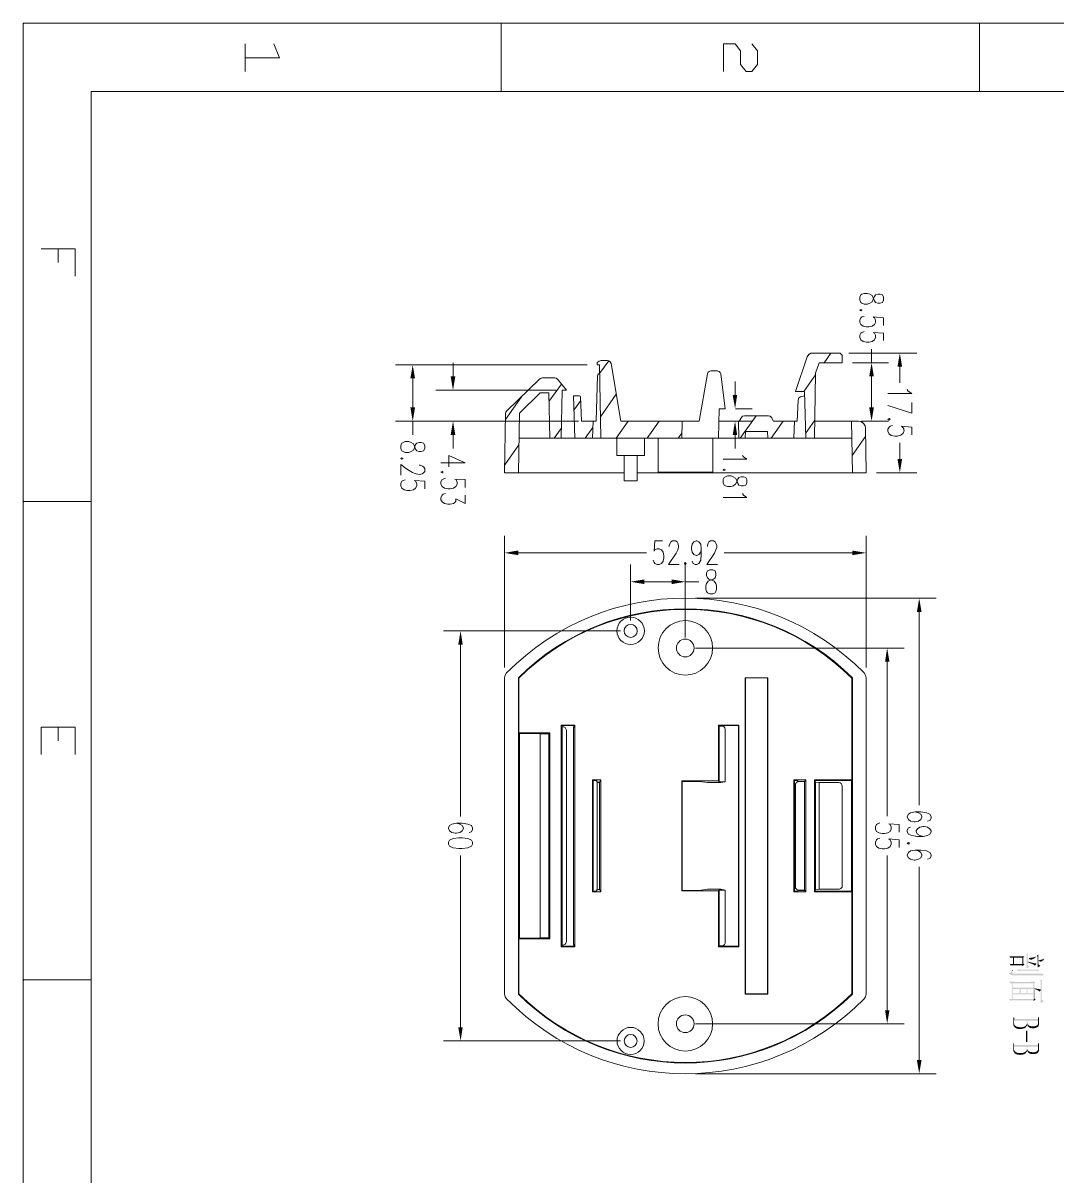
# Model space of a CAD drawing. Header units: millimetres. Extents: x 0 to 204, y 0 to 288.
# Drawn here: x 0 to 103.8, y 172.2 to 288 of the extents above; entities that cross this region are included whole.
import ezdxf

# ---------------------------------------------------------------- set-up
doc = ezdxf.new("R2010")
doc.units = ezdxf.units.MM

msp = doc.modelspace()

# ---------------------------------------------------------------- hatches: boundary and pattern name
h = msp.add_hatch(color=0)
h.dxf.hatch_style = 2
h.paths.add_polyline_path([(0, 287.951333), (0.105833, 287.951333), (0.105833, 287.930167), (0.084667, 287.8455), (0, 287.824333)])
h = msp.add_hatch(color=0)
h.dxf.hatch_style = 2
h.paths.add_polyline_path([(88.2015, 253.470833), (87.735833, 253.470833), (87.968667, 254.846667)])
h = msp.add_hatch(color=0)
h.dxf.hatch_style = 2
h.paths.add_polyline_path([(39.327667, 252.306667), (38.862, 252.306667), (39.094833, 253.661333)])
h = msp.add_hatch(color=0)
h.dxf.hatch_style = 2
h.paths.add_polyline_path([(85.365167, 252.497167), (84.8995, 252.497167), (85.132333, 253.873)])
h = msp.add_hatch(color=0)
h.dxf.hatch_style = 2
h.paths.add_polyline_path([(43.3705, 252.497167), (42.904833, 252.497167), (43.137667, 251.121333)])
h = msp.add_hatch(color=0)
h.dxf.hatch_style = 2
h.paths.add_polyline_path([(71.649167, 250.6345), (71.204667, 250.6345), (71.4375, 249.258667)])
h = msp.add_hatch(color=0)
h.dxf.hatch_style = 2
h.paths.add_polyline_path([(39.327667, 249.385667), (38.862, 249.385667), (39.094833, 248.009833)])
h = msp.add_hatch(color=0)
h.dxf.hatch_style = 2
h.paths.add_polyline_path([(85.365167, 249.385667), (84.8995, 249.385667), (85.132333, 248.009833)])
h = msp.add_hatch(color=0)
h.dxf.hatch_style = 2
h.paths.add_polyline_path([(43.3705, 246.634), (42.904833, 246.634), (43.137667, 248.009833)])
h = msp.add_hatch(color=0)
h.dxf.hatch_style = 2
h.paths.add_polyline_path([(71.649167, 246.634), (71.204667, 246.634), (71.4375, 248.009833)])
h = msp.add_hatch(color=0)
h.dxf.hatch_style = 2
h.paths.add_polyline_path([(88.2015, 244.221), (87.735833, 244.221), (87.968667, 242.845167)])
h = msp.add_hatch(color=0)
h.dxf.hatch_style = 2
h.paths.add_polyline_path([(0, 240.051167), (0.084667, 240.03), (0.105833, 239.945333), (0.084667, 239.860667), (0, 239.8395)])
h = msp.add_hatch(color=0)
h.dxf.hatch_style = 2
h.paths.add_polyline_path([(49.678167, 235.034667), (49.678167, 234.569), (48.302333, 234.801833)])
h = msp.add_hatch(color=0)
h.dxf.hatch_style = 2
h.paths.add_polyline_path([(83.206167, 235.034667), (83.206167, 234.569), (84.582, 234.801833)])
h = msp.add_hatch(color=0)
h.dxf.hatch_style = 2
h.paths.add_polyline_path([(62.335833, 232.134833), (62.335833, 231.669167), (60.96, 231.902)])
h = msp.add_hatch(color=0)
h.dxf.hatch_style = 2
h.paths.add_polyline_path([(65.0875, 232.134833), (65.0875, 231.669167), (66.442167, 231.902)])
h = msp.add_hatch(color=0)
h.dxf.hatch_style = 2
h.paths.add_polyline_path([(90.148833, 228.875167), (89.683167, 228.875167), (89.916, 230.251)])
h = msp.add_hatch(color=0)
h.dxf.hatch_style = 2
h.paths.add_polyline_path([(44.111333, 225.594333), (43.666833, 225.594333), (43.899667, 226.970167)])
h = msp.add_hatch(color=0)
h.dxf.hatch_style = 2
h.paths.add_polyline_path([(86.9315, 223.879833), (86.487, 223.879833), (86.698667, 225.255667)])
h = msp.add_hatch(color=0)
h.dxf.hatch_style = 2
h.paths.add_polyline_path([(100.986167, 193.294), (100.795667, 193.421), (100.795667, 194.606333), (100.668667, 194.521667), (100.668667, 194.479333), (100.689833, 194.437), (100.711, 194.3735), (100.711, 193.1035)])
h = msp.add_hatch(color=0)
h.dxf.hatch_style = 2
h.paths.add_polyline_path([(102.065667, 193.378667), (101.875167, 193.526833), (101.875167, 194.5005), (101.727, 194.415833), (101.748167, 194.3735), (101.769333, 194.31), (101.769333, 194.267667), (101.7905, 194.204167), (101.7905, 193.188167)])
h = msp.add_hatch(color=0)
h.dxf.hatch_style = 2
h.paths.add_polyline_path([(99.398667, 194.331167), (98.975333, 194.331167), (99.038833, 194.183), (99.335167, 194.183), (99.335167, 193.569167)])
h = msp.add_hatch(color=0)
h.dxf.hatch_style = 2
h.paths.add_polyline_path([(100.287667, 194.331167), (100.156965, 194.330877), (100.045126, 194.327396), (99.945517, 194.322361), (99.851501, 194.317408), (99.756443, 194.314175), (99.653708, 194.314299), (99.536661, 194.319418), (99.398667, 194.331167), (99.335167, 193.569167), (98.9965, 193.569167), (99.081167, 193.421), (99.398667, 193.421), (99.419833, 194.183), (100.2665, 194.183), (100.2665, 193.569167)])
h = msp.add_hatch(color=0)
h.dxf.hatch_style = 2
h.paths.add_polyline_path([(100.499333, 193.526833), (100.351167, 193.590333), (100.351167, 194.331167), (100.287667, 194.331167), (100.2665, 193.569167), (99.419833, 193.569167), (99.419833, 194.183), (99.398667, 193.421), (100.203, 193.421), (100.308833, 193.3575)])
h = msp.add_hatch(color=0)
h.dxf.hatch_style = 2
h.paths.add_polyline_path([(100.499333, 194.331167), (100.351167, 194.331167), (100.351167, 194.183)])
h = msp.add_hatch(color=0)
h.dxf.hatch_style = 2
h.paths.add_polyline_path([(101.727, 193.590333), (101.491091, 193.624398), (101.258158, 193.675265), (101.026813, 193.736582), (100.795667, 193.802), (100.795667, 193.7385), (100.881309, 193.705063), (100.949522, 193.675265), (101.01489, 193.645334), (101.092, 193.6115), (101.176667, 193.590333), (101.240167, 193.569167), (101.303667, 193.526833), (101.367167, 193.505667), (101.451833, 193.463333), (101.515333, 193.378667)])
h = msp.add_hatch(color=0)
h.dxf.hatch_style = 2
h.paths.add_polyline_path([(101.642333, 194.267667), (101.621167, 194.288833), (101.525404, 194.251808), (101.409368, 194.225466), (101.293398, 194.204349), (101.197833, 194.183), (101.134333, 194.183), (101.070833, 194.161833), (100.986167, 194.161833), (100.922667, 194.140667), (100.9015, 194.1195), (100.9015, 194.077167), (100.922667, 194.077167), (100.965, 194.034833), (101.0285, 194.013667), (101.113167, 193.9925), (101.197833, 193.9925), (101.240167, 194.013667), (101.303667, 194.034833), (101.367167, 194.077167), (101.430667, 194.098333), (101.494167, 194.140667), (101.557667, 194.204167)])
h = msp.add_hatch(color=0)
h.dxf.hatch_style = 2
h.paths.add_polyline_path([(102.467833, 194.056), (102.4255, 194.077167), (102.362, 194.056), (102.2985, 194.034833), (102.235, 193.9925), (102.150333, 193.971333), (102.086833, 193.971333), (101.959833, 193.929), (101.9175, 193.907833), (101.896333, 193.886667), (101.938667, 193.844333), (102.065667, 193.802), (102.1715, 193.802), (102.256167, 193.844333), (102.2985, 193.886667), (102.362, 193.929), (102.404333, 193.9925)])
h = msp.add_hatch(color=0)
h.dxf.hatch_style = 2
h.paths.add_polyline_path([(102.404333, 192.574333), (101.875167, 192.574333), (99.398667, 192.574333), (99.335167, 192.5955), (99.292833, 192.616667), (99.271667, 192.659), (99.229333, 192.955333), (99.229333, 192.934167), (99.187, 192.870667), (99.165833, 192.807167), (99.144667, 192.764833), (99.095735, 192.714381), (99.044786, 192.672361), (98.985569, 192.644828), (98.911833, 192.637833), (98.933, 192.616667), (98.954167, 192.574333), (98.9965, 192.532), (99.038833, 192.489667), (99.102333, 192.4685), (99.165833, 192.447333), (99.229333, 192.447333), (99.292833, 192.426167), (102.150333, 192.426167), (102.256167, 192.3415)])
h = msp.add_hatch(color=0)
h.dxf.hatch_style = 2
h.paths.add_polyline_path([(99.292833, 192.955333), (99.229333, 192.955333), (99.271667, 192.659), (99.271667, 192.828333), (99.292833, 192.891833)])
h = msp.add_hatch(color=0)
h.dxf.hatch_style = 2
h.paths.add_polyline_path([(101.938667, 192.997667), (99.737333, 192.997667), (99.822, 192.8495), (100.0125, 192.8495), (100.076, 192.870667), (101.684667, 192.870667), (101.7905, 192.786)])
h = msp.add_hatch(color=0)
h.dxf.hatch_style = 2
h.paths.add_polyline_path([(0, 192.066333), (0.084667, 192.045167), (0.105833, 191.9605), (0.084667, 191.875833), (0, 191.854667)])
h = msp.add_hatch(color=0)
h.dxf.hatch_style = 2
h.paths.add_polyline_path([(99.2505, 191.77), (98.933, 191.77), (99.038833, 191.621833), (99.2505, 191.621833), (99.2505, 190.0555)])
h = msp.add_hatch(color=0)
h.dxf.hatch_style = 2
h.paths.add_polyline_path([(101.578833, 191.77), (101.4095, 191.77), (101.367167, 190.0555), (99.335167, 190.0555), (99.335167, 191.050333), (99.314, 191.77), (99.2505, 191.77), (99.2505, 190.0555), (98.933, 190.0555), (99.038833, 189.886167), (99.534662, 189.90601), (100.033667, 189.907333), (100.689833, 189.907333), (101.303667, 189.907333), (101.4095, 189.843833), (101.451833, 191.050333), (101.451833, 191.621833)])
h = msp.add_hatch(color=0)
h.dxf.hatch_style = 2
h.paths.add_polyline_path([(101.4095, 191.77), (100.879473, 191.758788), (100.363867, 191.750156), (99.847202, 191.751446), (99.314, 191.77), (99.335167, 191.050333), (99.335167, 191.621833), (101.367167, 191.621833), (101.367167, 190.0555)])
h = msp.add_hatch(color=0)
h.dxf.hatch_style = 2
h.paths.add_polyline_path([(101.367167, 191.177333), (99.335167, 191.177333), (99.335167, 191.621833), (99.335167, 191.050333), (99.991333, 191.050333), (99.991333, 190.627), (100.097167, 191.050333), (100.689833, 191.050333), (100.689833, 190.627), (100.7745, 191.050333), (101.367167, 191.050333), (101.367167, 190.627)])
h = msp.add_hatch(color=0)
h.dxf.hatch_style = 2
h.paths.add_polyline_path([(101.367167, 190.5), (101.367167, 191.177333), (101.367167, 190.627), (100.7745, 190.627), (100.7745, 191.050333), (100.689833, 190.627), (100.097167, 190.627), (100.097167, 191.050333), (99.991333, 190.627), (99.335167, 190.627), (99.335167, 190.5)])
h = msp.add_hatch(color=0)
h.dxf.hatch_style = 2
h.paths.add_polyline_path([(101.6, 189.992), (101.451833, 190.076667), (101.451833, 191.050333), (101.4095, 189.843833)])
h = msp.add_hatch(color=0)
h.dxf.hatch_style = 2
h.paths.add_polyline_path([(102.108, 190.902167), (102.108, 191.008), (101.779917, 191.054434), (101.451833, 191.113833), (101.451833, 191.621833), (101.451833, 191.050333), (101.580586, 191.017839), (101.700277, 190.962624), (101.817454, 190.903638), (101.938667, 190.859833), (101.981, 190.754)])
h = msp.add_hatch(color=0)
h.dxf.hatch_style = 2
h.paths.add_polyline_path([(102.4255, 189.822667), (102.192667, 189.992), (102.192667, 192.002833), (102.0445, 191.918167), (102.065667, 191.918167), (102.065667, 191.875833), (102.086833, 191.812333), (102.086833, 191.77), (102.108, 191.7065), (102.108, 189.632167)])
h = msp.add_hatch(color=0)
h.dxf.hatch_style = 2
h.paths.add_polyline_path([(86.9315, 188.9125), (86.487, 188.9125), (86.698667, 187.557833)])
h = msp.add_hatch(color=0)
h.dxf.hatch_style = 2
h.paths.add_polyline_path([(100.732167, 187.367333), (100.689833, 187.621333), (100.688372, 187.532885), (100.667743, 187.456789), (100.630166, 187.392359), (100.577865, 187.338907), (100.51306, 187.295747), (100.437973, 187.262192), (100.354825, 187.237556), (100.265839, 187.221151), (100.173235, 187.212291), (100.079235, 187.210289), (99.986061, 187.214458), (99.895935, 187.224111), (99.811077, 187.238562), (99.73371, 187.257124), (99.666055, 187.27911), (99.610333, 187.303833), (99.610333, 187.325), (99.546833, 187.346167), (99.5045, 187.3885), (99.462167, 187.473167), (99.446744, 187.530829), (99.438867, 187.610816), (99.436587, 187.706579), (99.437957, 187.811569), (99.441031, 187.919238), (99.443861, 188.023037), (99.4445, 188.116418), (99.441, 188.192833), (99.356333, 188.192833), (99.364421, 188.086642), (99.36671, 187.985497), (99.364968, 187.88931), (99.360964, 187.797992), (99.356463, 187.711456), (99.353233, 187.629612), (99.353042, 187.552372), (99.357656, 187.479649), (99.368844, 187.411353), (99.388373, 187.347397), (99.418009, 187.287691), (99.459521, 187.232148), (99.514675, 187.180679), (99.585239, 187.133196), (99.672981, 187.08961), (99.779667, 187.049833), (99.864333, 187.028667), (100.181833, 187.028667), (100.308833, 187.071), (100.3935, 187.092167), (100.457, 187.113333), (100.478167, 187.113333), (100.5205, 187.155667), (100.584, 187.176833), (100.626333, 187.219167), (100.6475, 187.2615), (100.689833, 187.303833)])
h = msp.add_hatch(color=0)
h.dxf.hatch_style = 2
h.paths.add_polyline_path([(101.832833, 188.129333), (101.832833, 188.087), (101.811667, 188.044667), (101.7905, 188.0235), (99.525667, 188.0235), (99.462167, 188.044667), (99.462167, 188.065833), (99.441, 188.108167), (99.441, 187.7695), (99.441, 187.790667), (99.462167, 187.833), (99.483333, 187.854167), (100.689833, 187.854167), (100.689833, 187.621333), (100.732167, 187.367333), (100.753333, 187.430833), (100.7745, 187.854167), (101.748167, 187.854167), (101.811667, 187.833), (101.832833, 187.811833), (101.832833, 187.6425)])
h = msp.add_hatch(color=0)
h.dxf.hatch_style = 2
h.paths.add_polyline_path([(101.938667, 187.600167), (101.938667, 188.192833), (101.832833, 188.192833), (101.832833, 187.5155), (101.811667, 187.473167), (101.769333, 187.430833), (101.681161, 187.358172), (101.573277, 187.321825), (101.457588, 187.30294), (101.346, 187.282667), (101.20877, 187.30226), (101.086295, 187.326571), (100.980596, 187.360646), (100.893695, 187.409534), (100.827613, 187.478283), (100.784372, 187.571939), (100.765994, 187.695551), (100.7745, 187.854167), (100.753333, 187.430833), (100.838, 187.303833), (100.859167, 187.2615), (100.9015, 187.219167), (100.943833, 187.198), (101.01926, 187.166407), (101.078407, 187.143496), (101.126954, 187.127927), (101.170581, 187.11836), (101.214969, 187.113457), (101.265798, 187.111878), (101.328748, 187.112283), (101.4095, 187.113333), (101.494167, 187.113333), (101.557667, 187.1345), (101.642333, 187.155667), (101.684667, 187.176833), (101.748167, 187.198), (101.7905, 187.240333), (101.811667, 187.240333), (101.854, 187.282667), (101.9175, 187.409667), (101.9175, 187.473167), (101.938667, 187.536667)])
h = msp.add_hatch(color=0)
h.dxf.hatch_style = 2
h.paths.add_polyline_path([(44.111333, 187.198), (43.666833, 187.198), (43.899667, 185.843333)])
h = msp.add_hatch(color=0)
h.dxf.hatch_style = 2
h.paths.add_polyline_path([(100.626333, 185.7375), (100.75334, 185.7375), (100.75334, 186.859333), (100.626333, 186.859333)])
h = msp.add_hatch(color=0)
h.dxf.hatch_style = 2
h.paths.add_polyline_path([(100.732167, 184.763833), (100.689833, 185.039), (100.686572, 184.914141), (100.643234, 184.815493), (100.568228, 184.740228), (100.469965, 184.685517), (100.356851, 184.648533), (100.237297, 184.626448), (100.11971, 184.616436), (100.0125, 184.615667), (99.868451, 184.627259), (99.757574, 184.644109), (99.657743, 184.68378), (99.546833, 184.763833), (99.5045, 184.785), (99.483333, 184.827333), (99.462167, 184.890833), (99.441, 184.933167), (99.441, 185.6105), (99.356333, 185.6105), (99.356333, 184.8485), (99.3775, 184.785), (99.419833, 184.700333), (99.462167, 184.658), (99.513165, 184.587505), (99.598162, 184.533514), (99.694537, 184.49414), (99.779667, 184.4675), (100.044382, 184.435221), (100.308833, 184.4675), (100.3935, 184.488667), (100.457, 184.509833), (100.478167, 184.531), (100.5205, 184.552167), (100.584, 184.5945), (100.626333, 184.615667), (100.6475, 184.679167), (100.689833, 184.7215)])
h = msp.add_hatch(color=0)
h.dxf.hatch_style = 2
h.paths.add_polyline_path([(101.832833, 185.525833), (101.832833, 185.4835), (101.811667, 185.441167), (101.7905, 185.441167), (101.727, 185.42), (99.525667, 185.42), (99.462167, 185.441167), (99.462167, 185.462333), (99.441, 185.525833), (99.441, 185.166), (99.441, 185.187167), (99.462167, 185.2295), (99.483333, 185.250667), (99.568, 185.271833), (100.689833, 185.271833), (100.689833, 185.039), (100.732167, 184.763833), (100.753333, 184.827333), (100.7745, 185.271833), (101.748167, 185.271833), (101.811667, 185.250667), (101.832833, 185.2295), (101.832833, 185.060167)])
h = msp.add_hatch(color=0)
h.dxf.hatch_style = 2
h.paths.add_polyline_path([(101.938667, 184.996667), (101.938667, 185.6105), (101.832833, 185.6105), (101.830665, 185.550985), (101.831957, 185.465905), (101.834911, 185.363693), (101.837728, 185.252783), (101.838611, 185.141609), (101.83576, 185.038603), (101.827378, 184.9522), (101.811667, 184.890833), (101.731399, 184.803025), (101.660854, 184.7469), (101.570466, 184.715117), (101.430667, 184.700333), (101.315093, 184.700234), (101.193468, 184.709594), (101.074025, 184.730198), (100.965, 184.763833), (100.901266, 184.820952), (100.851543, 184.868757), (100.814529, 184.912816), (100.78892, 184.958699), (100.773415, 185.011973), (100.766711, 185.078208), (100.767507, 185.162972), (100.7745, 185.271833), (100.753333, 184.827333), (100.795667, 184.763833), (100.838, 184.7215), (100.859167, 184.679167), (100.9015, 184.636833), (100.943833, 184.5945), (101.045119, 184.552894), (101.170978, 184.525179), (101.299681, 184.510958), (101.4095, 184.509833), (101.509165, 184.528933), (101.611774, 184.546214), (101.708496, 184.577054), (101.7905, 184.636833), (101.811667, 184.658), (101.854, 184.679167), (101.896333, 184.763833), (101.9175, 184.827333), (101.9175, 184.869667), (101.938667, 184.933167)])
h = msp.add_hatch(color=0)
h.dxf.hatch_style = 2
h.paths.add_polyline_path([(90.148833, 183.917167), (89.683167, 183.917167), (89.916, 182.541333)])

# ---------------------------------------------------------------- linework, layer by layer
at = {"color": 0, "lineweight": 0}
for points in [[(0, 287.930167), (0, 0)], [(0, 287.930167), (203.581, 287.930167)], [(0, 0), (0, 287.930167)], [(47.984833, 287.930167), (47.984833, 281.093333)], [(95.969667, 287.930167), (95.969667, 281.093333)], [(25.146, 285.855833), (25.7175, 284.48), (22.2885, 284.48)], [(22.2885, 285.855833), (22.2885, 283.104167)], [(73.130833, 285.855833), (73.702333, 285.157333), (73.702333, 283.802667), (73.130833, 283.104167), (72.559333, 283.104167), (71.987833, 283.802667), (71.987833, 285.157333), (71.4375, 285.855833), (70.2945, 285.855833), (70.2945, 283.104167)], [(6.836833, 281.093333), (6.836833, 6.836833)], [(6.836833, 281.093333), (196.744167, 281.093333)], [(1.799167, 265.303), (5.228167, 265.303), (5.228167, 262.551333)], [(3.513667, 265.303), (3.513667, 263.927167)], [(86.338833, 257.6195), (86.338833, 258.3815), (85.301667, 258.466167), (85.428667, 258.3815), (85.5345, 258.148667), (85.5345, 257.915833), (85.428667, 257.704167), (85.195833, 257.534833), (84.857167, 257.471333), (84.624333, 257.471333), (84.285667, 257.534833), (84.052833, 257.704167), (83.947, 257.915833), (83.947, 258.148667), (84.052833, 258.3815), (84.158667, 258.466167), (84.3915, 258.529667)], [(86.338833, 256.0955), (86.338833, 256.8575), (85.301667, 256.921), (85.428667, 256.8575), (85.5345, 256.624667), (85.5345, 256.391833), (85.428667, 256.159), (85.195833, 256.010833), (84.857167, 255.926167), (84.624333, 255.926167), (84.285667, 256.010833), (84.052833, 256.159), (83.947, 256.391833), (83.947, 256.624667), (84.052833, 256.8575), (84.158667, 256.921), (84.3915, 257.005667)], [(79.205667, 254.846667), (78.994, 254.804333), (78.8035, 254.656167), (78.6765, 254.465667)], [(78.6765, 254.465667), (78.761167, 254.613833), (78.888167, 254.740833), (79.036333, 254.8255), (79.205667, 254.846667)], [(79.205667, 254.846667), (81.8515, 254.846667)], [(79.417333, 246.295333), (79.523167, 252.835833), (79.883, 253.873), (82.190167, 253.873), (82.190167, 254.508), (82.169, 254.635), (82.084333, 254.740833), (81.9785, 254.8255), (81.8515, 254.846667), (79.205667, 254.846667)], [(81.047167, 254.846667), (80.369833, 253.873)], [(82.190167, 254.508), (82.147833, 254.677333), (82.020833, 254.804333), (81.8515, 254.846667)], [(82.8675, 254.846667), (89.683167, 254.846667)], [(85.132333, 253.873), (85.132333, 255.248833)], [(56.599667, 253.661333), (37.380333, 253.661333)], [(43.137667, 252.497167), (43.137667, 253.851833)], [(58.652833, 254.084667), (57.996667, 254.084667), (57.806167, 254.021167), (57.615667, 253.915333), (57.615667, 253.661333), (57.8485, 253.661333), (57.9755, 246.295333), (66.1035, 246.295333)], [(57.806167, 254.021167), (57.615667, 253.915333)], [(57.615667, 253.661333), (57.615667, 253.915333)], [(57.8485, 253.661333), (57.615667, 253.661333)], [(57.996667, 254.084667), (57.806167, 254.021167)], [(58.758667, 254.0635), (57.8485, 252.7935)], [(57.8485, 253.661333), (57.9755, 246.295333)], [(57.996667, 254.084667), (58.652833, 254.084667)], [(58.9915, 253.788333), (58.928, 253.9365), (58.822167, 254.042333), (58.652833, 254.084667)], [(58.652833, 254.084667), (58.779833, 254.0635), (58.885667, 254), (58.949167, 253.915333), (58.9915, 253.788333)], [(59.965167, 248.009833), (58.9915, 253.788333)], [(66.1035, 246.295333), (66.145833, 248.009833), (59.965167, 248.009833), (58.9915, 253.788333)], [(77.491167, 250.973167), (78.6765, 254.465667)], [(78.6765, 254.465667), (77.491167, 250.973167), (78.401333, 250.973167), (78.528333, 246.295333), (79.417333, 246.295333)], [(79.883, 253.873), (79.523167, 252.835833)], [(79.883, 253.873), (82.190167, 253.873)], [(82.190167, 253.873), (82.190167, 254.508)], [(83.227333, 253.873), (86.846833, 253.873)], [(52.112333, 252.370167), (51.858333, 252.264333)], [(51.858333, 252.264333), (51.985333, 252.327833), (52.112333, 252.370167)], [(52.112333, 252.370167), (53.34, 252.370167)], [(53.975, 246.295333), (54.102, 251.121333), (54.525333, 251.121333), (53.615167, 252.222), (53.488167, 252.327833), (53.34, 252.370167), (52.112333, 252.370167)], [(53.615167, 252.222), (53.488167, 252.327833), (53.34, 252.370167)], [(57.636833, 252.581833), (57.488667, 248.009833)], [(57.8485, 252.772333), (57.742667, 252.751167), (57.679167, 252.6665), (57.636833, 252.581833)], [(68.664667, 252.772333), (67.839167, 248.009833)], [(69.003333, 253.0475), (68.855167, 253.005167), (68.728167, 252.9205), (68.664667, 252.772333)], [(69.003333, 253.0475), (69.680667, 253.0475)], [(70.019333, 252.751167), (69.955833, 252.899333), (69.828833, 253.005167), (69.680667, 253.0475)], [(70.019333, 252.751167), (70.442667, 249.258667)], [(79.523167, 252.6665), (78.337833, 250.973167)], [(79.523167, 252.835833), (79.417333, 246.295333)], [(85.132333, 249.385667), (85.132333, 252.497167)], [(87.968667, 253.470833), (87.968667, 251.862167)], [(39.094833, 252.306667), (39.094833, 249.385667)], [(51.858333, 252.264333), (48.514, 249.025833), (48.4505, 248.92), (48.408167, 248.793), (48.302333, 242.845167), (49.699333, 242.845167), (49.805167, 248.814167), (51.8795, 250.846167), (52.747333, 250.846167), (52.853167, 246.295333), (53.975, 246.295333)], [(48.514, 249.025833), (51.858333, 252.264333)], [(54.017333, 251.735167), (52.7685, 249.978333)], [(54.525333, 251.121333), (53.615167, 252.222)], [(71.4375, 250.6345), (71.4375, 251.989167)], [(53.488167, 251.121333), (41.423167, 251.121333)], [(50.016833, 250.465167), (48.408167, 248.179167)], [(51.8795, 250.846167), (49.805167, 248.814167), (49.699333, 242.845167)], [(51.8795, 250.846167), (52.747333, 250.846167)], [(52.747333, 250.846167), (52.853167, 246.295333)], [(53.975, 246.295333), (54.102, 251.121333)], [(54.102, 251.121333), (54.525333, 251.121333)], [(55.223833, 250.571), (55.350833, 246.295333)], [(55.223833, 250.571), (55.8165, 250.571)], [(55.8165, 250.571), (55.223833, 250.571), (55.350833, 246.295333), (57.128833, 246.295333)], [(55.964667, 250.084167), (55.266167, 249.1105)], [(55.9435, 250.444), (55.901167, 250.528667), (55.8165, 250.571)], [(55.8165, 250.571), (55.901167, 250.528667), (55.9435, 250.444)], [(56.028167, 248.009833), (55.9435, 250.444)], [(57.128833, 246.295333), (57.192333, 248.009833), (56.028167, 248.009833), (55.9435, 250.444)], [(59.520667, 250.719167), (57.933167, 248.454333)], [(78.401333, 250.973167), (77.491167, 250.973167)], [(77.766333, 250.1265), (77.681667, 248.009833)], [(78.020333, 250.444), (77.851, 250.338167), (77.766333, 250.1265)], [(78.020333, 250.444), (78.401333, 250.549833)], [(78.401333, 250.973167), (78.528333, 246.295333)], [(88.7095, 251.184833), (88.815333, 251.0155), (89.175167, 250.803833), (86.762167, 250.803833)], [(48.514, 249.025833), (48.408167, 248.793)], [(69.765333, 246.295333), (69.828833, 249.258667)], [(70.442667, 249.258667), (69.828833, 249.258667)], [(71.479833, 249.258667), (73.152, 249.258667)], [(86.762167, 249.576167), (89.175167, 248.814167), (89.175167, 249.8725)], [(55.731833, 248.009833), (37.380333, 248.009833)], [(39.094833, 248.009833), (39.094833, 246.634)], [(53.488167, 248.009833), (41.423167, 248.009833)], [(48.302333, 242.845167), (48.408167, 248.793)], [(54.017333, 248.009833), (55.3085, 248.009833)], [(56.028167, 248.009833), (57.488667, 248.009833)], [(57.128833, 246.295333), (57.192333, 248.009833)], [(60.727167, 248.009833), (59.520667, 246.295333)], [(59.965167, 248.009833), (67.839167, 248.009833)], [(63.838667, 248.009833), (62.632167, 246.295333)], [(66.1035, 246.295333), (66.145833, 248.009833)], [(69.807667, 248.009833), (71.860833, 248.009833)], [(71.479833, 248.009833), (73.152, 248.009833)], [(72.0725, 248.390833), (71.860833, 248.009833), (71.776167, 248.009833), (71.8185, 246.295333), (72.4535, 246.295333)], [(71.776167, 248.009833), (71.8185, 246.295333)], [(71.860833, 248.009833), (72.0725, 248.390833)], [(73.554167, 248.560167), (71.9455, 246.295333)], [(72.39, 248.560167), (72.1995, 248.517833), (72.0725, 248.390833)], [(72.0725, 248.390833), (72.1995, 248.517833), (72.39, 248.560167)], [(72.39, 248.560167), (74.803, 248.560167)], [(72.39, 248.560167), (74.803, 248.560167)], [(72.4535, 246.295333), (72.474667, 246.972667), (74.697167, 246.972667), (74.718333, 246.295333), (77.343, 246.295333), (77.385333, 248.009833), (75.311, 248.009833), (75.099333, 248.390833)], [(75.099333, 248.390833), (74.972333, 248.517833), (74.803, 248.560167)], [(74.803, 248.560167), (74.972333, 248.517833), (75.099333, 248.390833)], [(76.2635, 248.009833), (75.057, 246.295333)], [(75.311, 248.009833), (75.099333, 248.390833)], [(75.311, 248.009833), (77.681667, 248.009833)], [(77.343, 246.295333), (77.385333, 248.009833)], [(79.4385, 248.115667), (78.507167, 246.782167)], [(79.4385, 248.009833), (83.82, 248.009833)], [(83.1215, 248.009833), (83.206167, 242.845167)], [(84.5185, 247.3325), (84.476167, 247.544167), (84.370333, 247.734667), (84.222167, 247.882833), (84.031667, 247.988667), (83.82, 248.009833)], [(84.1375, 248.009833), (86.846833, 248.009833)], [(43.137667, 246.634), (43.137667, 245.279333)], [(53.996167, 247.269), (53.297667, 246.295333)], [(57.171167, 247.374833), (56.409167, 246.295333)], [(66.124667, 246.845667), (65.743667, 246.295333)], [(71.4375, 246.634), (71.4375, 245.279333)], [(72.4535, 246.295333), (72.474667, 246.972667)], [(72.474667, 246.972667), (74.697167, 246.972667)], [(74.697167, 246.972667), (74.718333, 246.295333)], [(84.5185, 247.3325), (84.582, 242.845167)], [(89.175167, 246.655167), (89.175167, 247.417167), (88.138, 247.501833), (88.23596, 247.417065), (88.30866, 247.32879), (88.357504, 247.238405), (88.383897, 247.147308), (88.389243, 247.056895), (88.374947, 246.968564), (88.342413, 246.88371), (88.293046, 246.80373), (88.22825, 246.730022), (88.149431, 246.663983), (88.057992, 246.607008), (87.955338, 246.560495), (87.842874, 246.525841), (87.722005, 246.504443), (87.594134, 246.497697), (87.460667, 246.507), (87.100833, 246.591667), (86.889167, 246.739833), (86.762167, 246.972667), (86.762167, 247.2055), (86.889167, 247.417167), (86.995, 247.501833), (87.227833, 247.5865)], [(49.741667, 245.639167), (48.3235, 243.628333)], [(49.741667, 246.295333), (83.142667, 246.295333)], [(59.584167, 246.295333), (59.584167, 244.580833)], [(62.335833, 246.295333), (62.335833, 244.580833)], [(63.711667, 246.295333), (63.711667, 242.908667)], [(69.193833, 246.295333), (69.193833, 242.908667)], [(84.5185, 246.485833), (83.185, 244.559667)], [(87.968667, 244.221), (87.968667, 245.829667)], [(44.344167, 243.818833), (42.7355, 244.580833), (42.7355, 243.437833)], [(62.335833, 244.580833), (59.584167, 244.580833)], [(60.303833, 244.580833), (60.303833, 242.019667)], [(61.616167, 244.580833), (61.616167, 242.019667)], [(72.178333, 244.580833), (72.284167, 244.432667), (72.622833, 244.199833), (70.231, 244.199833)], [(39.729833, 243.586), (39.835667, 243.586), (40.0685, 243.501333), (40.174333, 243.437833), (40.301333, 243.2685), (40.301333, 242.972167), (40.174333, 242.824), (40.049825, 242.734708), (39.910273, 242.684143), (39.758375, 242.668068), (39.596831, 242.682249), (39.428339, 242.722451), (39.255599, 242.784437), (39.081309, 242.863972), (38.90817, 242.956821), (38.738879, 243.058748), (38.576136, 243.165519), (38.422641, 243.272898), (38.281091, 243.376648), (38.154186, 243.472536), (38.044626, 243.556325), (37.955108, 243.623781), (37.888333, 243.670667), (37.888333, 242.591167)], [(44.344167, 243.818833), (41.931167, 243.818833)], [(40.301333, 241.215333), (40.301333, 241.977333), (39.264167, 242.062), (39.391167, 241.977333), (39.497, 241.7445), (39.497, 241.511667), (39.391167, 241.278833), (39.158333, 241.130667), (38.819667, 241.067167), (38.586833, 241.067167), (38.248167, 241.130667), (38.015333, 241.278833), (37.888333, 241.511667), (37.888333, 241.7445), (38.015333, 241.977333), (38.121167, 242.062), (38.354, 242.1255)], [(44.344167, 241.3635), (44.344167, 242.146667), (43.307, 242.210167), (43.412833, 242.146667), (43.539833, 241.913833), (43.539833, 241.681), (43.412833, 241.448167), (43.201167, 241.3), (42.841333, 241.215333), (42.629667, 241.215333), (42.269833, 241.3), (42.058167, 241.448167), (41.931167, 241.681), (41.931167, 241.913833), (42.058167, 242.146667), (42.164, 242.210167), (42.396833, 242.294833)], [(48.302333, 242.845167), (60.303833, 242.845167)], [(61.616167, 242.019667), (60.303833, 242.019667)], [(61.616167, 242.845167), (84.582, 242.845167)], [(69.193833, 242.908667), (63.711667, 242.908667)], [(85.619167, 242.845167), (89.683167, 242.845167)], [(0, 239.945333), (6.836833, 239.945333)], [(44.344167, 240.6015), (44.344167, 239.754833), (43.412833, 240.2205), (43.412833, 239.987667), (43.307, 239.8395), (43.201167, 239.754833), (42.841333, 239.691333), (42.629667, 239.691333), (42.269833, 239.754833), (42.058167, 239.924167), (41.931167, 240.135833), (41.931167, 240.368667), (42.058167, 240.6015), (42.164, 240.686167), (42.396833, 240.749667)], [(72.178333, 240.749667), (72.284167, 240.6015), (72.622833, 240.368667), (70.231, 240.368667)], [(48.302333, 223.308333), (48.302333, 236.516333)], [(84.582, 223.308333), (84.582, 236.516333)], [(64.156167, 236.008333), (63.394167, 236.008333), (63.3095, 234.971167), (63.394167, 235.098167), (63.627, 235.204), (63.838667, 235.204), (64.0715, 235.098167), (64.219667, 234.865333), (64.304333, 234.526667), (64.304333, 234.293833), (64.219667, 233.955167), (64.0715, 233.722333), (63.838667, 233.6165), (63.627, 233.6165), (63.394167, 233.722333), (63.3095, 233.828167), (63.224833, 234.061)], [(64.8335, 235.436833), (64.8335, 235.542667), (64.918167, 235.7755), (65.002833, 235.9025), (65.151, 236.008333), (65.447333, 236.008333), (65.616667, 235.9025), (65.680167, 235.7755), (65.764833, 235.542667), (65.764833, 235.331), (65.680167, 235.098167), (65.532, 234.7595), (64.77, 233.6165), (65.828333, 233.6165)], [(68.050833, 235.204), (67.987333, 234.865333), (67.818, 234.6325), (67.606333, 234.526667), (67.521667, 234.526667), (67.288833, 234.6325), (67.140667, 234.865333), (67.056, 235.204), (67.056, 235.331), (67.140667, 235.669667), (67.288833, 235.9025), (67.521667, 236.008333), (67.606333, 236.008333), (67.818, 235.9025), (67.987333, 235.669667), (68.050833, 235.204), (68.050833, 234.6325), (67.987333, 234.061), (67.818, 233.722333), (67.606333, 233.6165), (67.437, 233.6165), (67.225333, 233.722333), (67.140667, 233.955167)], [(68.664667, 235.436833), (68.664667, 235.542667), (68.749333, 235.7755), (68.812833, 235.9025), (68.982167, 236.008333), (69.2785, 236.008333), (69.426667, 235.9025), (69.511333, 235.7755), (69.596, 235.542667), (69.596, 235.331), (69.511333, 235.098167), (69.363167, 234.7595), (68.601167, 233.6165), (69.6595, 233.6165)], [(49.678167, 234.801833), (62.5475, 234.801833)], [(83.206167, 234.801833), (70.358, 234.801833)], [(60.96, 228.007333), (60.96, 233.6165)], [(66.442167, 226.292833), (66.442167, 233.6165)], [(62.335833, 231.902), (65.0875, 231.902)], [(66.442167, 231.902), (67.818, 231.902)], [(84.3915, 222.758), (83.446224, 223.666281), (82.466842, 224.516017), (81.45563, 225.307203), (80.414862, 226.039834), (79.346816, 226.713904), (78.253766, 227.329408), (77.137989, 227.88634), (76.001761, 228.384695), (74.847357, 228.824468), (73.677053, 229.205653), (72.493125, 229.528245), (71.29785, 229.792237), (70.093501, 229.997626), (68.882357, 230.144405), (67.666691, 230.232569), (66.448781, 230.262112), (65.230902, 230.23303), (64.01533, 230.145317), (62.80434, 229.998966), (61.600209, 229.793974), (60.405212, 229.530334), (59.221625, 229.20804), (58.051725, 228.827089), (56.897786, 228.387473), (55.762085, 227.889189), (54.646897, 227.332229), (53.554499, 226.71659), (52.487165, 226.042265), (51.447173, 225.309249), (50.436797, 224.517536), (49.458314, 223.667122), (48.514, 222.758)], [(67.479333, 230.251), (91.6305, 230.251)], [(83.206167, 222.271167), (82.31805, 223.108509), (81.399135, 223.891878), (80.451477, 224.621268), (79.477129, 225.296675), (78.478146, 225.918094), (77.456583, 226.48552), (76.414492, 226.998947), (75.353929, 227.458373), (74.276947, 227.86379), (73.1856, 228.215195), (72.081943, 228.512583), (70.96803, 228.755949), (69.845915, 228.945288), (68.717652, 229.080595), (67.585295, 229.161866), (66.450898, 229.189095), (65.316516, 229.162278), (64.184202, 229.081409), (63.056011, 228.946485), (61.933997, 228.757499), (60.820214, 228.514448), (59.716717, 228.217327), (58.625558, 227.86613), (57.548793, 227.460853), (56.488476, 227.001491), (55.44666, 226.488039), (54.4254, 225.920492), (53.42675, 225.298845), (52.452764, 224.623095), (51.505497, 223.893234), (50.587002, 223.10926), (49.699333, 222.271167)], [(83.142667, 222.228833), (82.26075, 223.065573), (81.347621, 223.848203), (80.405356, 224.576737), (79.436032, 225.251187), (78.441726, 225.871566), (77.424515, 226.437886), (76.386476, 226.950159), (75.329686, 227.408399), (74.256222, 227.812618), (73.168162, 228.162829), (72.067581, 228.459044), (70.956558, 228.701275), (69.837168, 228.889536), (68.71149, 229.02384), (67.5816, 229.104197), (66.449575, 229.130622), (65.317492, 229.103126), (64.187428, 229.021723), (63.061461, 228.886425), (61.941666, 228.697245), (60.830122, 228.454194), (59.728905, 228.157287), (58.640092, 227.806534), (57.56576, 227.40195), (56.507986, 226.943546), (55.468847, 226.431336), (54.450421, 225.865331), (53.454784, 225.245544), (52.484013, 224.571989), (51.540185, 223.844677), (50.625377, 223.063621), (49.741667, 222.228833)], [(89.916, 228.875167), (89.916, 209.4865)], [(59.944, 226.970167), (42.185167, 226.970167)], [(43.899667, 225.594333), (43.899667, 208.3435)], [(67.479333, 225.255667), (88.413167, 225.255667)], [(86.698667, 223.879833), (86.698667, 208.385833)], [(48.514, 222.758), (48.365833, 222.525167), (48.302333, 222.271167)], [(48.302333, 222.271167), (48.302333, 190.542333)], [(49.741667, 222.228833), (49.699333, 222.271167)], [(49.699333, 222.271167), (49.699333, 190.542333)], [(72.4535, 222.271167), (72.474667, 222.25)], [(72.4535, 222.271167), (74.718333, 222.271167)], [(72.4535, 222.271167), (72.4535, 190.542333)], [(74.718333, 222.271167), (74.697167, 222.25)], [(74.718333, 222.271167), (74.718333, 190.542333)], [(83.206167, 222.271167), (83.142667, 222.228833)], [(83.206167, 222.271167), (83.206167, 190.542333)], [(84.582, 222.271167), (84.539667, 222.525167), (84.3915, 222.758)], [(84.582, 222.271167), (84.582, 190.542333)], [(49.741667, 222.228833), (49.741667, 216.746667)], [(72.474667, 222.25), (74.697167, 222.25)], [(72.474667, 222.25), (72.474667, 190.5635)], [(74.697167, 222.25), (74.697167, 190.5635)], [(83.142667, 222.228833), (83.142667, 212.0265)], [(1.799167, 217.297), (5.228167, 217.297), (5.228167, 214.5665)], [(1.799167, 217.297), (1.799167, 214.5665)], [(3.513667, 217.297), (3.513667, 215.942333)], [(49.741667, 216.746667), (49.805167, 216.683167)], [(49.741667, 216.746667), (52.853167, 216.746667)], [(49.805167, 216.683167), (51.8795, 216.640833), (52.747333, 216.640833)], [(49.805167, 216.683167), (49.805167, 196.130333)], [(51.8795, 196.172667), (51.8795, 216.640833)], [(52.853167, 216.746667), (52.747333, 216.640833)], [(52.747333, 216.640833), (52.747333, 196.172667)], [(52.853167, 216.746667), (52.853167, 196.066833)], [(53.975, 217.529833), (54.102, 217.3605)], [(53.975, 217.529833), (55.350833, 217.529833)], [(53.975, 217.529833), (53.975, 195.283667)], [(54.017333, 217.466333), (55.3085, 217.466333)], [(54.102, 217.3605), (54.123167, 217.3605)], [(54.525333, 217.021833), (54.472929, 217.162757), (54.375182, 217.272923), (54.246677, 217.342211), (54.102, 217.3605)], [(54.102, 195.453), (54.102, 217.3605)], [(54.525333, 195.7705), (54.525333, 217.021833)], [(55.245, 217.381667), (55.245, 217.297), (55.223833, 217.275833), (55.223833, 217.254667)], [(55.223833, 195.558833), (55.223833, 217.254667)], [(55.350833, 217.529833), (55.245, 217.381667)], [(55.350833, 217.529833), (55.350833, 195.283667)], [(69.765333, 217.529833), (69.828833, 217.424)], [(69.765333, 217.529833), (71.8185, 217.529833)], [(69.765333, 217.529833), (69.765333, 211.920667)], [(69.807667, 217.466333), (71.776167, 217.466333)], [(69.828833, 217.424), (70.104, 217.424)], [(69.828833, 211.836), (69.828833, 217.424)], [(70.442667, 217.085333), (70.419764, 217.232012), (70.355751, 217.337217), (70.25053, 217.401147), (70.104, 217.424)], [(70.442667, 211.836), (70.442667, 217.085333)], [(71.8185, 217.529833), (71.776167, 217.466333)], [(71.776167, 217.466333), (71.776167, 195.326)], [(71.8185, 217.529833), (71.8185, 195.283667)], [(57.128833, 212.0265), (57.192333, 211.963)], [(57.128833, 212.0265), (57.9755, 212.0265)], [(57.128833, 212.0265), (57.128833, 200.787)], [(57.192333, 211.963), (57.488667, 211.963)], [(57.192333, 211.963), (57.192333, 200.8505)], [(57.636833, 211.793667), (57.488667, 211.963)], [(57.9755, 212.0265), (57.8485, 211.793667), (57.8485, 211.751333)], [(57.9755, 212.0265), (57.9755, 200.787)], [(66.1035, 211.920667), (66.145833, 211.878333)], [(66.1035, 211.920667), (69.765333, 211.920667)], [(66.1035, 211.920667), (66.1035, 200.892833)], [(66.145833, 211.878333), (67.839167, 211.878333)], [(66.145833, 211.878333), (66.145833, 200.935167)], [(68.664667, 211.751333), (67.839167, 211.878333)], [(69.765333, 211.920667), (69.828833, 211.836)], [(77.343, 212.0265), (77.385333, 211.963)], [(77.343, 212.0265), (78.528333, 212.0265)], [(77.343, 212.0265), (77.343, 200.787)], [(77.385333, 211.963), (77.681667, 211.963)], [(77.385333, 211.963), (77.385333, 200.8505)], [(77.851, 211.857167), (77.766333, 211.836), (77.702833, 211.836), (77.639333, 211.793667), (77.597, 211.751333), (77.554667, 211.709), (77.512333, 211.6455), (77.491167, 211.582), (77.491167, 211.5185)], [(77.766333, 211.878333), (77.681667, 211.963)], [(77.766333, 211.878333), (78.020333, 211.878333)], [(78.401333, 211.857167), (77.851, 211.857167)], [(78.401333, 211.878333), (78.020333, 211.878333)], [(78.401333, 211.857167), (78.528333, 212.0265)], [(78.401333, 200.956333), (78.401333, 211.857167)], [(78.528333, 212.0265), (78.528333, 200.787)], [(79.523167, 211.793667), (79.417333, 212.0265)], [(79.417333, 212.0265), (83.142667, 212.0265)], [(79.417333, 200.787), (79.417333, 212.0265)], [(79.4385, 211.963), (83.1215, 211.963)], [(83.1215, 211.963), (83.142667, 212.0265)], [(83.1215, 200.8505), (83.1215, 211.963)], [(57.615667, 211.751333), (57.8485, 211.751333)], [(57.615667, 201.041), (57.615667, 211.751333)], [(57.636833, 211.793667), (57.8485, 211.793667)], [(57.8485, 211.793667), (57.869667, 211.793667)], [(57.8485, 201.041), (57.8485, 211.751333)], [(68.664667, 211.751333), (69.003333, 211.751333)], [(69.003333, 211.751333), (69.680667, 211.751333)], [(69.680667, 211.751333), (70.019333, 211.751333)], [(70.442667, 211.836), (69.828833, 211.836)], [(70.019333, 211.751333), (70.442667, 211.836)], [(77.491167, 201.295), (77.491167, 211.5185)], [(79.523167, 211.793667), (79.883, 211.751333)], [(79.523167, 201.019833), (79.523167, 211.793667)], [(81.8515, 211.751333), (79.883, 211.751333)], [(79.883, 201.062167), (79.883, 211.751333)], [(82.190167, 211.412667), (82.16518, 211.53846), (82.087905, 211.649336), (81.977094, 211.726545), (81.8515, 211.751333)], [(82.190167, 201.400833), (82.190167, 211.412667)], [(90.762667, 207.899), (90.9955, 207.9625), (91.1225, 208.195333), (91.1225, 208.3435), (90.9955, 208.576333), (90.656833, 208.7245), (90.085333, 208.809167), (89.513833, 208.809167), (89.048167, 208.7245), (88.8365, 208.576333), (88.7095, 208.3435), (88.7095, 208.28), (88.8365, 208.047167), (89.048167, 207.899), (89.408, 207.814333), (89.513833, 207.814333), (89.8525, 207.899), (90.085333, 208.047167), (90.191167, 208.28), (90.191167, 208.3435), (90.085333, 208.576333), (89.8525, 208.7245), (89.513833, 208.809167)], [(44.746333, 206.756), (44.979167, 206.8195), (45.085, 207.052333), (45.085, 207.2005), (44.979167, 207.433333), (44.6405, 207.5815), (44.069, 207.666167), (43.4975, 207.666167), (43.031833, 207.5815), (42.799, 207.433333), (42.693167, 207.2005), (42.693167, 207.137), (42.799, 206.904167), (43.031833, 206.756), (43.3705, 206.671333), (43.4975, 206.671333), (43.836167, 206.756), (44.069, 206.904167), (44.174833, 207.137), (44.174833, 207.2005), (44.069, 207.433333), (43.836167, 207.5815), (43.4975, 207.666167)], [(87.905167, 206.777167), (87.905167, 207.560333), (86.868, 207.623833), (86.995, 207.560333), (87.100833, 207.3275), (87.100833, 207.094667), (86.995, 206.861833), (86.762167, 206.713667), (86.4235, 206.629), (86.190667, 206.629), (85.852, 206.713667), (85.619167, 206.861833), (85.513333, 207.094667), (85.513333, 207.3275), (85.619167, 207.560333), (85.725, 207.623833), (85.957833, 207.7085)], [(90.318167, 206.353833), (89.9795, 206.4385), (89.746667, 206.586667), (89.619667, 206.8195), (89.619667, 206.904167), (89.746667, 207.115833), (89.9795, 207.285167), (90.318167, 207.348667), (90.424, 207.348667), (90.762667, 207.285167), (90.9955, 207.115833), (91.1225, 206.904167), (91.1225, 206.8195), (90.9955, 206.586667), (90.762667, 206.4385), (90.318167, 206.353833), (89.746667, 206.353833), (89.175167, 206.4385), (88.8365, 206.586667), (88.7095, 206.8195), (88.7095, 206.967667), (88.8365, 207.2005), (89.048167, 207.285167)], [(87.905167, 205.253167), (87.905167, 206.015167), (86.868, 206.099833), (86.995, 206.015167), (87.100833, 205.782333), (87.100833, 205.570667), (86.995, 205.337833), (86.762167, 205.189667), (86.4235, 205.105), (86.190667, 205.105), (85.852, 205.189667), (85.619167, 205.337833), (85.513333, 205.570667), (85.513333, 205.782333), (85.619167, 206.015167), (85.725, 206.099833), (85.957833, 206.1845)], [(90.762667, 204.067833), (90.9955, 204.131333), (91.1225, 204.364167), (91.1225, 204.512333), (90.9955, 204.745167), (90.656833, 204.9145), (90.085333, 204.978), (89.513833, 204.978), (89.048167, 204.9145), (88.8365, 204.745167), (88.7095, 204.512333), (88.7095, 204.448833), (88.8365, 204.216), (89.048167, 204.067833), (89.408, 203.983167), (89.513833, 203.983167), (89.8525, 204.067833), (90.085333, 204.216), (90.191167, 204.448833), (90.191167, 204.512333), (90.085333, 204.745167), (89.8525, 204.9145), (89.513833, 204.978)], [(43.899667, 187.198), (43.899667, 204.448833)], [(86.698667, 188.9125), (86.698667, 204.427667)], [(89.916, 183.917167), (89.916, 203.305833)], [(57.192333, 200.8505), (57.128833, 200.787)], [(57.128833, 200.787), (57.9755, 200.787)], [(57.192333, 200.8505), (57.488667, 200.8505)], [(57.636833, 201.019833), (57.488667, 200.8505)], [(57.615667, 201.041), (57.8485, 201.041)], [(57.8485, 201.019833), (57.636833, 201.019833)], [(57.8485, 201.041), (57.8485, 201.019833), (57.9755, 200.787)], [(57.8485, 201.019833), (57.869667, 201.019833)], [(66.145833, 200.935167), (66.1035, 200.892833)], [(66.1035, 200.892833), (69.765333, 200.892833)], [(66.145833, 200.935167), (67.839167, 200.935167)], [(68.664667, 201.062167), (67.839167, 200.935167)], [(69.003333, 201.062167), (68.664667, 201.062167)], [(69.003333, 201.062167), (69.680667, 201.062167)], [(70.019333, 201.062167), (69.680667, 201.062167)], [(69.765333, 200.892833), (69.828833, 200.956333)], [(69.765333, 200.892833), (69.765333, 195.283667)], [(70.442667, 200.956333), (69.828833, 200.956333)], [(69.828833, 195.368333), (69.828833, 200.956333)], [(70.019333, 201.062167), (70.442667, 200.956333)], [(70.442667, 195.728167), (70.442667, 200.956333)], [(77.385333, 200.8505), (77.343, 200.787)], [(77.343, 200.787), (78.528333, 200.787)], [(77.385333, 200.8505), (77.681667, 200.8505)], [(77.491167, 201.295), (77.491167, 201.2315), (77.512333, 201.168), (77.554667, 201.1045), (77.639333, 201.019833), (77.702833, 200.9775), (77.766333, 200.956333), (77.851, 200.956333)], [(77.766333, 200.935167), (77.681667, 200.8505)], [(78.020333, 200.935167), (77.766333, 200.935167)], [(78.401333, 200.956333), (77.851, 200.956333)], [(78.020333, 200.935167), (78.401333, 200.935167)], [(78.528333, 200.787), (78.401333, 200.956333)], [(79.417333, 200.787), (79.523167, 201.019833)], [(83.142667, 200.787), (79.417333, 200.787)], [(83.1215, 200.8505), (79.4385, 200.8505)], [(79.523167, 201.019833), (79.883, 201.062167)], [(81.8515, 201.062167), (79.883, 201.062167)], [(81.8515, 201.062167), (81.912991, 201.06659), (81.97506, 201.086707), (82.034683, 201.120086), (82.088831, 201.164296), (82.13448, 201.216907), (82.168603, 201.275487), (82.188174, 201.337606), (82.190167, 201.400833)], [(83.1215, 200.8505), (83.142667, 200.787)], [(83.142667, 200.787), (83.142667, 190.5635)], [(49.741667, 196.066833), (49.805167, 196.130333)], [(49.741667, 196.066833), (52.853167, 196.066833)], [(49.741667, 196.066833), (49.741667, 190.5635)], [(49.805167, 196.130333), (51.8795, 196.172667)], [(51.8795, 196.172667), (52.747333, 196.172667)], [(52.853167, 196.066833), (52.747333, 196.172667)], [(54.102, 195.453), (54.250745, 195.466643), (54.377034, 195.528539), (54.471639, 195.63204), (54.525333, 195.7705)], [(70.104, 195.368333), (70.18064, 195.390856), (70.248148, 195.414437), (70.306189, 195.441755), (70.354428, 195.47549), (70.39253, 195.518319), (70.420161, 195.572922), (70.436984, 195.641979), (70.442667, 195.728167)], [(53.975, 195.283667), (54.102, 195.453)], [(53.975, 195.283667), (55.350833, 195.283667)], [(54.017333, 195.326), (55.3085, 195.326)], [(54.102, 195.453), (54.123167, 195.453)], [(55.223833, 195.558833), (55.223833, 195.537667), (55.245, 195.495333), (55.245, 195.410667)], [(55.350833, 195.283667), (55.245, 195.410667)], [(69.828833, 195.368333), (69.765333, 195.283667)], [(69.765333, 195.283667), (71.8185, 195.283667)], [(69.807667, 195.326), (71.776167, 195.326)], [(69.828833, 195.368333), (70.104, 195.368333)], [(71.8185, 195.283667), (71.776167, 195.326)], [(0, 191.9605), (6.836833, 191.9605)], [(48.302333, 190.542333), (48.365833, 190.267167), (48.514, 190.0555)], [(48.514, 190.0555), (49.458495, 189.145609), (50.437123, 188.294476), (51.447611, 187.502093), (52.487686, 186.768457), (53.555074, 186.093562), (54.647502, 185.477401), (55.762695, 184.91997), (56.898381, 184.421264), (58.052286, 183.981277), (59.222137, 183.600003), (60.40566, 183.277437), (61.600581, 183.013573), (62.804627, 182.808407), (64.015525, 182.661933), (65.231001, 182.574145), (66.448781, 182.545037), (67.666593, 182.574606), (68.882161, 182.662844), (70.093214, 182.809747), (71.297478, 183.01531), (72.492678, 183.279526), (73.676542, 183.60239), (74.846795, 183.983897), (76.001166, 184.424042), (77.137379, 184.922819), (78.253161, 185.480223), (79.34624, 186.096247), (80.414341, 186.770888), (81.455191, 187.504139), (82.466517, 188.295995), (83.446044, 189.14645), (84.3915, 190.0555)], [(49.699333, 190.542333), (49.741667, 190.5635)], [(49.699333, 190.542333), (50.589196, 189.7036), (51.509462, 188.919029), (52.458106, 188.188616), (53.433102, 187.512354), (54.432424, 186.890239), (55.454046, 186.322267), (56.495942, 185.808431), (57.556086, 185.348728), (58.632451, 184.943151), (59.723012, 184.591697), (60.825743, 184.294359), (61.938617, 184.051133), (63.059609, 183.862013), (64.186693, 183.726996), (65.317842, 183.646075), (66.45103, 183.619246), (67.584232, 183.646503), (68.715421, 183.727842), (69.842572, 183.863258), (70.963658, 184.052745), (72.076653, 184.296298), (73.179532, 184.593913), (74.270268, 184.945585), (75.346835, 185.351308), (76.407207, 185.811077), (77.449358, 186.324887), (78.471262, 186.892733), (79.470893, 187.514611), (80.446225, 188.190515), (81.395232, 188.92044), (82.315888, 189.704381), (83.206167, 190.542333)], [(49.741667, 190.5635), (50.630317, 189.731038), (51.549076, 188.952129), (52.495932, 188.226791), (53.468877, 187.555037), (54.4659, 186.936883), (55.484991, 186.372344), (56.52414, 185.861436), (57.581337, 185.404175), (58.654573, 185.000574), (59.741837, 184.65065), (60.841119, 184.354418), (61.95041, 184.111894), (63.067699, 183.923092), (64.190977, 183.788028), (65.318233, 183.706716), (66.447458, 183.679174), (67.576642, 183.705415), (68.703774, 183.785456), (69.826845, 183.91931), (70.943845, 184.106995), (72.052764, 184.348524), (73.151592, 184.643914), (74.238318, 184.99318), (75.310934, 185.396336), (76.367428, 185.853399), (77.405792, 186.364383), (78.424015, 186.929305), (79.420087, 187.548178), (80.391998, 188.221019), (81.337738, 188.947843), (82.255298, 189.728665), (83.142667, 190.5635)], [(72.4535, 190.542333), (72.474667, 190.5635)], [(72.4535, 190.542333), (74.718333, 190.542333)], [(72.474667, 190.5635), (74.697167, 190.5635)], [(74.718333, 190.542333), (74.697167, 190.5635)], [(83.142667, 190.5635), (83.206167, 190.542333)], [(84.3915, 190.0555), (84.539667, 190.267167), (84.582, 190.542333)], [(67.479333, 187.557833), (88.413167, 187.557833)], [(59.944, 185.843333), (42.185167, 185.843333)], [(67.479333, 182.541333), (91.6305, 182.541333)]]:
    msp.add_lwpolyline(points, dxfattribs=at)
for points in [[(86.338833, 260.455833), (86.233, 260.688667), (86.000167, 260.752167), (85.767333, 260.752167), (85.5345, 260.688667), (85.428667, 260.519333), (85.301667, 260.223), (85.195833, 259.990167), (84.963, 259.842), (84.730167, 259.757333), (84.3915, 259.757333), (84.158667, 259.842), (84.052833, 259.9055), (83.947, 260.138333), (83.947, 260.455833), (84.052833, 260.688667), (84.158667, 260.752167), (84.3915, 260.836833), (84.730167, 260.836833), (84.963, 260.752167), (85.195833, 260.604), (85.301667, 260.371167), (85.428667, 260.074833), (85.5345, 259.9055), (85.767333, 259.842), (86.000167, 259.842), (86.233, 259.9055), (86.338833, 260.138333)], [(84.158667, 259.1435), (84.052833, 259.228167), (83.947, 259.1435), (84.052833, 259.08)], [(84.582, 242.845167), (84.5185, 247.3325), (84.455, 247.607667), (84.306833, 247.819333), (84.074, 247.9675), (83.82, 248.009833), (83.1215, 248.009833), (83.206167, 242.845167)], [(86.995, 248.200333), (86.889167, 248.263833), (86.762167, 248.200333), (86.889167, 248.115667)], [(40.301333, 245.575667), (40.174333, 245.8085), (39.9415, 245.872), (39.729833, 245.872), (39.497, 245.8085), (39.391167, 245.660333), (39.264167, 245.342833), (39.158333, 245.11), (38.9255, 244.961833), (38.692667, 244.877167), (38.354, 244.877167), (38.121167, 244.961833), (38.015333, 245.0465), (37.888333, 245.279333), (37.888333, 245.575667), (38.015333, 245.8085), (38.121167, 245.872), (38.354, 245.956667), (38.692667, 245.956667), (38.9255, 245.872), (39.158333, 245.723833), (39.264167, 245.491), (39.391167, 245.194667), (39.497, 245.0465), (39.729833, 244.961833), (39.9415, 244.961833), (40.174333, 245.0465), (40.301333, 245.279333)], [(38.121167, 244.263333), (38.015333, 244.348), (37.888333, 244.263333), (38.015333, 244.199833)], [(70.463833, 243.1415), (70.336833, 243.205), (70.231, 243.1415), (70.336833, 243.056833)], [(42.164, 242.908667), (42.058167, 242.972167), (41.931167, 242.908667), (42.058167, 242.824)], [(72.622833, 242.146667), (72.517, 242.358333), (72.284167, 242.443), (72.051333, 242.443), (71.8185, 242.358333), (71.712667, 242.210167), (71.606833, 241.913833), (71.479833, 241.681), (71.247, 241.532833), (71.035333, 241.448167), (70.6755, 241.448167), (70.463833, 241.532833), (70.336833, 241.596333), (70.231, 241.829167), (70.231, 242.146667), (70.336833, 242.358333), (70.463833, 242.443), (70.6755, 242.527667), (71.035333, 242.527667), (71.247, 242.443), (71.479833, 242.294833), (71.606833, 242.062), (71.712667, 241.7445), (71.8185, 241.596333), (72.051333, 241.532833), (72.284167, 241.532833), (72.517, 241.596333), (72.622833, 241.829167)], [(66.442167, 233.828167), (66.378667, 233.722333), (66.442167, 233.6165), (66.526833, 233.722333)], [(68.8975, 233.087333), (68.664667, 232.9815), (68.58, 232.748667), (68.58, 232.515833), (68.664667, 232.304167), (68.812833, 232.177167), (69.109167, 232.071333), (69.342, 231.944333), (69.511333, 231.732667), (69.574833, 231.499833), (69.574833, 231.161167), (69.511333, 230.928333), (69.426667, 230.801333), (69.193833, 230.6955), (68.8975, 230.6955), (68.664667, 230.801333), (68.58, 230.928333), (68.5165, 231.161167), (68.5165, 231.499833), (68.58, 231.732667), (68.728167, 231.944333), (68.961, 232.071333), (69.2785, 232.177167), (69.426667, 232.304167), (69.511333, 232.515833), (69.511333, 232.748667), (69.426667, 232.9815), (69.193833, 233.087333)], [(45.085, 205.761167), (44.979167, 205.972833), (44.6405, 206.142167), (44.069, 206.205667), (43.730333, 206.205667), (43.158833, 206.142167), (42.799, 205.972833), (42.693167, 205.761167), (42.693167, 205.591833), (42.799, 205.380167), (43.158833, 205.210833), (43.730333, 205.147333), (44.069, 205.147333), (44.6405, 205.210833), (44.979167, 205.380167), (45.085, 205.591833)], [(88.942333, 205.6765), (88.8365, 205.74), (88.7095, 205.6765), (88.8365, 205.591833)]]:
    msp.add_lwpolyline(points, close=True, dxfattribs=at)
for centre, radius in [((60.963307, 226.970167), 1.371931), ((60.965648, 226.970167), 0.655751), ((66.452684, 225.26625), 2.734503), ((66.441373, 225.255667), 0.888471), ((66.452618, 187.54725), 2.736652), ((66.441811, 187.557833), 0.887572), ((60.962447, 185.83275), 1.364556), ((60.964908, 185.83275), 0.648636)]:
    msp.add_circle(centre, radius, dxfattribs=at)

doc.saveas('drawing.dxf')
